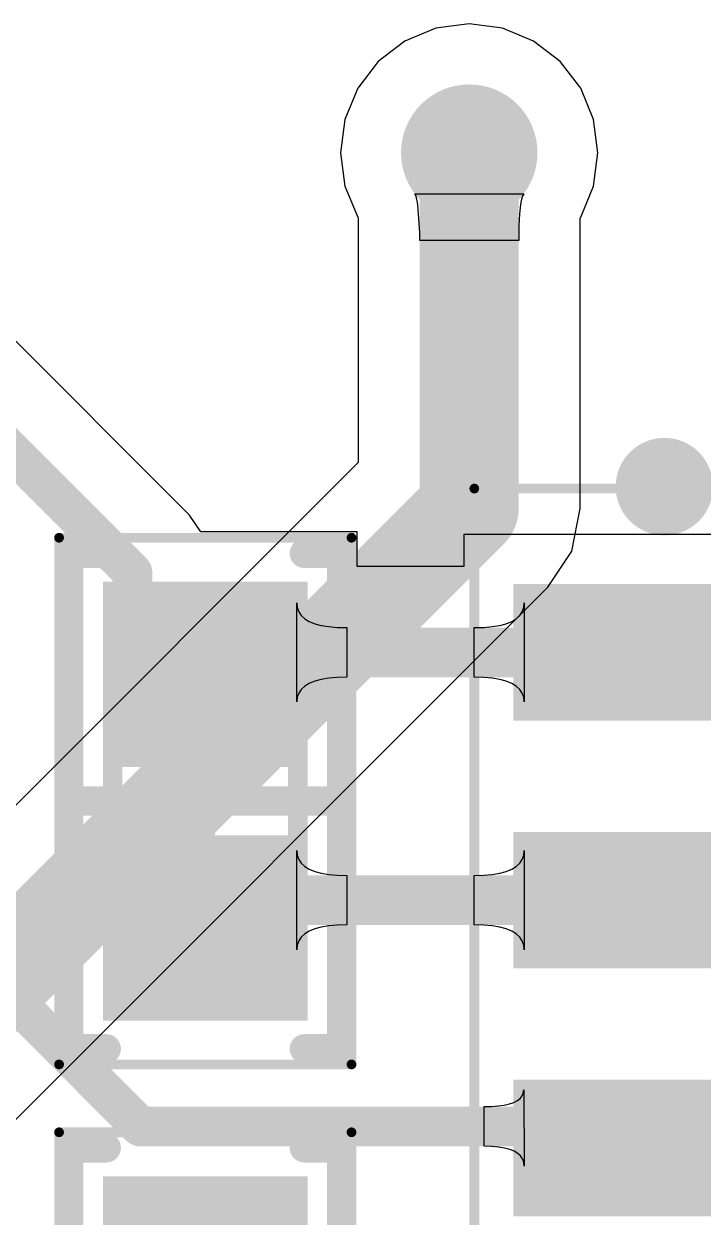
# Model space of a CAD drawing. Header units: inches. Extents: x -0.14 to 3.29, y -0.08 to 7.88.
# Drawn here: x 2.17 to 2.3072, y 1.597 to 1.8379 of the extents above; entities that cross this region are included whole.
import ezdxf

# ---------------------------------------------------------------- set-up
doc = ezdxf.new("R2010")
doc.units = ezdxf.units.IN
doc.header["$MEASUREMENT"] = 0
for name, color, linetype in [('Bottom Layer', 5, 'Continuous'), ('Top 3D Body', 56, 'Continuous'), ('Top Courtyard', 56, 'Continuous'), ('Top Layer', 1, 'Continuous'), ('Top Overlay', 2, 'Continuous'), ('Top Paste', 8, 'Continuous'), ('Top Solder', 216, 'Continuous'), ('Via Holes', 16, 'Continuous')]:
    doc.layers.add(name, color=color, linetype=linetype)

# ---------------------------------------------------------------- blocks, each defined once
blk = doc.blocks.new('34355DA5_B1DA_47C2_A88A_ECF82120A4F7_247')
at = {"layer": 'Top Layer'}
for points in [[(-0.13583, 0.13819), (-0.13583, 0.16181), (-0.07874, 0.16181), (-0.07874, 0.13819)], [(-0.13583, 0.08819), (-0.13583, 0.11181), (-0.07874, 0.11181), (-0.07874, 0.08819)], [(-0.13583, 0.03819), (-0.13583, 0.06181), (-0.07874, 0.06181), (-0.07874, 0.03819)]]:
    blk.add_hatch(color=1, dxfattribs=at).paths.add_polyline_path(points)
at = {"layer": 'Top Paste'}
for points in [[(-0.13583, 0.13819), (-0.13583, 0.16181), (-0.07874, 0.16181), (-0.07874, 0.13819)], [(-0.13583, 0.08819), (-0.13583, 0.11181), (-0.07874, 0.11181), (-0.07874, 0.08819)], [(-0.13583, 0.03819), (-0.13583, 0.06181), (-0.07874, 0.06181), (-0.07874, 0.03819)]]:
    blk.add_hatch(color=8, dxfattribs=at).paths.add_polyline_path(points)
at = {"layer": 'Top Solder'}
for points in [[(-0.1378, 0.13622), (-0.1378, 0.16378), (-0.07677, 0.16378), (-0.07677, 0.13622)], [(-0.1378, 0.08622), (-0.1378, 0.11378), (-0.07677, 0.11378), (-0.07677, 0.08622)], [(-0.1378, 0.03622), (-0.1378, 0.06378), (-0.07677, 0.06378), (-0.07677, 0.03622)]]:
    blk.add_hatch(color=216, dxfattribs=at).paths.add_polyline_path(points)
at = {"layer": 'Top Courtyard'}
for points in [[(-0.14567, -0.18307, 0.00197, 0.00197, 0), (-0.14567, 0.18307, 0.00197, 0.00197, 0)], [(-0.14567, 0.18307, 0.00197, 0.00197, 0), (0.14567, 0.18307, 0.00197, 0.00197, 0)]]:
    blk.add_lwpolyline(points, format="xyseb", dxfattribs=at)
blk.add_lwpolyline([(-0.14616, 0.18307, 0.000984, 0.000984, 1), (-0.14518, 0.18307, 0.000984, 0.000984, 1)], format="xyseb", close=True, dxfattribs=at)
blk.add_lwpolyline([(-0.14616, 0.18307, 0.000984, 0.000984, 1), (-0.14518, 0.18307, 0.000984, 0.000984, 1)], format="xyseb", close=True, dxfattribs=at)
at = {"layer": 'Top Overlay'}
for points in [[(-0.10236, 0.18346, 0.00984, 0.00984, 1), (-0.1122, 0.18346, 0.00984, 0.00984, 1)], [(-0.11467, 0.18346, 0.00492, 0.00492, 1), (-0.10974, 0.18346, 0.00492, 0.00492, 1)], [(-0.10482, 0.18346, 0.00492, 0.00492, 1), (-0.0999, 0.18346, 0.00492, 0.00492, 1)]]:
    blk.add_lwpolyline(points, format="xyseb", close=True, dxfattribs=at)
blk = doc.blocks.new('RES_0603_1608_294')
at = {"layer": 'Top Layer'}
for points in [[(-0.04232, -0.0187), (-0.04232, 0.0187), (-0.00886, 0.0187), (-0.00886, -0.0187)], [(0.00886, -0.0187), (0.00886, 0.0187), (0.04232, 0.0187), (0.04232, -0.0187)]]:
    blk.add_hatch(color=1, dxfattribs=at).paths.add_polyline_path(points)
at = {"layer": 'Top Paste'}
for points in [[(-0.04232, -0.0187), (-0.04232, 0.0187), (-0.00886, 0.0187), (-0.00886, -0.0187)], [(0.00886, -0.0187), (0.00886, 0.0187), (0.04232, 0.0187), (0.04232, -0.0187)]]:
    blk.add_hatch(color=8, dxfattribs=at).paths.add_polyline_path(points)
at = {"layer": 'Top Solder'}
for points in [[(-0.04429, -0.02067), (-0.04429, 0.02067), (-0.00689, 0.02067), (-0.00689, -0.02067)], [(0.00689, -0.02067), (0.00689, 0.02067), (0.04429, 0.02067), (0.04429, -0.02067)]]:
    blk.add_hatch(color=216, dxfattribs=at).paths.add_polyline_path(points)
at = {"layer": 'Top 3D Body'}
for points in [[(-0.03445, 0.0187, 0.00394, 0.00394, 0), (-0.03445, -0.0187, 0.00394, 0.00394, 0)], [(-0.03445, 0.0187, 0.00394, 0.00394, 0), (0.03445, 0.0187, 0.00394, 0.00394, 0)], [(0.03445, 0.0187, 0.00394, 0.00394, 0), (0.03445, -0.0187, 0.00394, 0.00394, 0)], [(-0.03445, -0.0187, 0.00394, 0.00394, 0), (0.03445, -0.0187, 0.00394, 0.00394, 0)]]:
    blk.add_lwpolyline(points, format="xyseb", dxfattribs=at)
for points in [[(-0.03543, 0.0187, 0.00197, 0.00197, 1), (-0.03347, 0.0187, 0.00197, 0.00197, 1)], [(-0.03543, 0.0187, 0.00197, 0.00197, 1), (-0.03347, 0.0187, 0.00197, 0.00197, 1)], [(0.03346, 0.0187, 0.00197, 0.00197, 1), (0.03543, 0.0187, 0.00197, 0.00197, 1)], [(0.03346, 0.0187, 0.00197, 0.00197, 1), (0.03543, 0.0187, 0.00197, 0.00197, 1)], [(-0.03543, -0.0187, 0.00197, 0.00197, 1), (-0.03347, -0.0187, 0.00197, 0.00197, 1)], [(-0.03543, -0.0187, 0.00197, 0.00197, 1), (-0.03347, -0.0187, 0.00197, 0.00197, 1)], [(0.03346, -0.0187, 0.00197, 0.00197, 1), (0.03543, -0.0187, 0.00197, 0.00197, 1)], [(0.03346, -0.0187, 0.00197, 0.00197, 1), (0.03543, -0.0187, 0.00197, 0.00197, 1)]]:
    blk.add_lwpolyline(points, format="xyseb", close=True, dxfattribs=at)
at = {"layer": 'Top Courtyard'}
for points in [[(-0.05315, 0.02953, 0.00197, 0.00197, 0), (-0.05315, -0.02953, 0.00197, 0.00197, 0)], [(-0.05315, 0.02953, 0.00197, 0.00197, 0), (0.05315, 0.02953, 0.00197, 0.00197, 0)], [(0.05315, 0.02953, 0.00197, 0.00197, 0), (0.05315, -0.02953, 0.00197, 0.00197, 0)], [(0, 0.0187, 0.00394, 0.00394, 0), (0, -0.0187, 0.00394, 0.00394, 0)], [(-0.0187, 0, 0.00394, 0.00394, 0), (0.0187, 0, 0.00394, 0.00394, 0)], [(-0.05315, -0.02953, 0.00197, 0.00197, 0), (0.05315, -0.02953, 0.00197, 0.00197, 0)]]:
    blk.add_lwpolyline(points, format="xyseb", dxfattribs=at)
for points in [[(-0.05364, 0.02953, 0.000984, 0.000984, 1), (-0.05266, 0.02953, 0.000984, 0.000984, 1)], [(-0.05364, 0.02953, 0.000984, 0.000984, 1), (-0.05266, 0.02953, 0.000984, 0.000984, 1)], [(0.05266, 0.02953, 0.000984, 0.000984, 1), (0.05364, 0.02953, 0.000984, 0.000984, 1)], [(0.05266, 0.02953, 0.000984, 0.000984, 1), (0.05364, 0.02953, 0.000984, 0.000984, 1)], [(-0.00098, 0.0187, 0.00197, 0.00197, 1), (0.00098, 0.0187, 0.00197, 0.00197, 1)], [(-0.01969, 0, 0.00197, 0.00197, 1), (-0.01772, 0, 0.00197, 0.00197, 1)], [(0.01772, 0, 0.00197, 0.00197, 1), (0.01968, 0, 0.00197, 0.00197, 1)], [(-0.00098, -0.0187, 0.00197, 0.00197, 1), (0.00098, -0.0187, 0.00197, 0.00197, 1)], [(-0.05364, -0.02953, 0.000984, 0.000984, 1), (-0.05266, -0.02953, 0.000984, 0.000984, 1)], [(-0.05364, -0.02953, 0.000984, 0.000984, 1), (-0.05266, -0.02953, 0.000984, 0.000984, 1)], [(0.05266, -0.02953, 0.000984, 0.000984, 1), (0.05364, -0.02953, 0.000984, 0.000984, 1)], [(0.05266, -0.02953, 0.000984, 0.000984, 1), (0.05364, -0.02953, 0.000984, 0.000984, 1)]]:
    blk.add_lwpolyline(points, format="xyseb", close=True, dxfattribs=at)
at = {"layer": 'Top Overlay'}
for points in [[(-0.05, 0.02756, 0.00591, 0.00591, 0), (-0.05, 0.02, 0.00591, 0.00591, 0)], [(-0.05, 0.02756, 0.00591, 0.00591, 0), (0.05, 0.02756, 0.00591, 0.00591, 0)], [(0, 0.02756, 0.00591, 0.00591, 0), (0, -0.02756, 0.00591, 0.00591, 0)], [(0.05, 0.02756, 0.00591, 0.00591, 0), (0.05, 0.02, 0.00591, 0.00591, 0)], [(-0.05, -0.02, 0.00591, 0.00591, 0), (-0.05, -0.02756, 0.00591, 0.00591, 0)], [(0.05, -0.02, 0.00591, 0.00591, 0), (0.05, -0.02756, 0.00591, 0.00591, 0)], [(-0.05, -0.02756, 0.00591, 0.00591, 0), (0.05, -0.02756, 0.00591, 0.00591, 0)]]:
    blk.add_lwpolyline(points, format="xyseb", dxfattribs=at)
for points in [[(-0.05148, 0.02756, 0.00295, 0.00295, 1), (-0.04852, 0.02756, 0.00295, 0.00295, 1)], [(-0.05148, 0.02756, 0.00295, 0.00295, 1), (-0.04852, 0.02756, 0.00295, 0.00295, 1)], [(-0.00148, 0.02756, 0.00295, 0.00295, 1), (0.00148, 0.02756, 0.00295, 0.00295, 1)], [(0.04852, 0.02756, 0.00295, 0.00295, 1), (0.05148, 0.02756, 0.00295, 0.00295, 1)], [(0.04852, 0.02756, 0.00295, 0.00295, 1), (0.05148, 0.02756, 0.00295, 0.00295, 1)], [(-0.05148, 0.02, 0.00295, 0.00295, 1), (-0.04852, 0.02, 0.00295, 0.00295, 1)], [(0.04852, 0.02, 0.00295, 0.00295, 1), (0.05148, 0.02, 0.00295, 0.00295, 1)], [(-0.05148, -0.02, 0.00295, 0.00295, 1), (-0.04852, -0.02, 0.00295, 0.00295, 1)], [(0.04852, -0.02, 0.00295, 0.00295, 1), (0.05148, -0.02, 0.00295, 0.00295, 1)], [(-0.05148, -0.02756, 0.00295, 0.00295, 1), (-0.04852, -0.02756, 0.00295, 0.00295, 1)], [(-0.05148, -0.02756, 0.00295, 0.00295, 1), (-0.04852, -0.02756, 0.00295, 0.00295, 1)], [(-0.00148, -0.02756, 0.00295, 0.00295, 1), (0.00148, -0.02756, 0.00295, 0.00295, 1)], [(0.04852, -0.02756, 0.00295, 0.00295, 1), (0.05148, -0.02756, 0.00295, 0.00295, 1)], [(0.04852, -0.02756, 0.00295, 0.00295, 1), (0.05148, -0.02756, 0.00295, 0.00295, 1)]]:
    blk.add_lwpolyline(points, format="xyseb", close=True, dxfattribs=at)
blk = doc.blocks.new('RES_0603_1608_296')
at = {"layer": 'Top Layer'}
for points in [[(-0.04232, -0.0187), (-0.04232, 0.0187), (-0.00886, 0.0187), (-0.00886, -0.0187)], [(0.00886, -0.0187), (0.00886, 0.0187), (0.04232, 0.0187), (0.04232, -0.0187)]]:
    blk.add_hatch(color=1, dxfattribs=at).paths.add_polyline_path(points)
at = {"layer": 'Top Paste'}
for points in [[(-0.04232, -0.0187), (-0.04232, 0.0187), (-0.00886, 0.0187), (-0.00886, -0.0187)], [(0.00886, -0.0187), (0.00886, 0.0187), (0.04232, 0.0187), (0.04232, -0.0187)]]:
    blk.add_hatch(color=8, dxfattribs=at).paths.add_polyline_path(points)
at = {"layer": 'Top Solder'}
for points in [[(-0.04429, -0.02067), (-0.04429, 0.02067), (-0.00689, 0.02067), (-0.00689, -0.02067)], [(0.00689, -0.02067), (0.00689, 0.02067), (0.04429, 0.02067), (0.04429, -0.02067)]]:
    blk.add_hatch(color=216, dxfattribs=at).paths.add_polyline_path(points)
at = {"layer": 'Top 3D Body'}
for points in [[(-0.03445, 0.0187, 0.00394, 0.00394, 0), (-0.03445, -0.0187, 0.00394, 0.00394, 0)], [(-0.03445, 0.0187, 0.00394, 0.00394, 0), (0.03445, 0.0187, 0.00394, 0.00394, 0)], [(0.03445, 0.0187, 0.00394, 0.00394, 0), (0.03445, -0.0187, 0.00394, 0.00394, 0)], [(-0.03445, -0.0187, 0.00394, 0.00394, 0), (0.03445, -0.0187, 0.00394, 0.00394, 0)]]:
    blk.add_lwpolyline(points, format="xyseb", dxfattribs=at)
for points in [[(-0.03543, 0.0187, 0.00197, 0.00197, 1), (-0.03347, 0.0187, 0.00197, 0.00197, 1)], [(-0.03543, 0.0187, 0.00197, 0.00197, 1), (-0.03347, 0.0187, 0.00197, 0.00197, 1)], [(0.03346, 0.0187, 0.00197, 0.00197, 1), (0.03543, 0.0187, 0.00197, 0.00197, 1)], [(0.03346, 0.0187, 0.00197, 0.00197, 1), (0.03543, 0.0187, 0.00197, 0.00197, 1)], [(-0.03543, -0.0187, 0.00197, 0.00197, 1), (-0.03347, -0.0187, 0.00197, 0.00197, 1)], [(-0.03543, -0.0187, 0.00197, 0.00197, 1), (-0.03347, -0.0187, 0.00197, 0.00197, 1)], [(0.03346, -0.0187, 0.00197, 0.00197, 1), (0.03543, -0.0187, 0.00197, 0.00197, 1)], [(0.03346, -0.0187, 0.00197, 0.00197, 1), (0.03543, -0.0187, 0.00197, 0.00197, 1)]]:
    blk.add_lwpolyline(points, format="xyseb", close=True, dxfattribs=at)
at = {"layer": 'Top Courtyard'}
for points in [[(-0.05315, 0.02953, 0.00197, 0.00197, 0), (-0.05315, -0.02953, 0.00197, 0.00197, 0)], [(-0.05315, 0.02953, 0.00197, 0.00197, 0), (0.05315, 0.02953, 0.00197, 0.00197, 0)], [(0.05315, 0.02953, 0.00197, 0.00197, 0), (0.05315, -0.02953, 0.00197, 0.00197, 0)], [(0, 0.0187, 0.00394, 0.00394, 0), (0, -0.0187, 0.00394, 0.00394, 0)], [(-0.0187, 0, 0.00394, 0.00394, 0), (0.0187, 0, 0.00394, 0.00394, 0)], [(-0.05315, -0.02953, 0.00197, 0.00197, 0), (0.05315, -0.02953, 0.00197, 0.00197, 0)]]:
    blk.add_lwpolyline(points, format="xyseb", dxfattribs=at)
for points in [[(-0.05364, 0.02953, 0.000984, 0.000984, 1), (-0.05266, 0.02953, 0.000984, 0.000984, 1)], [(-0.05364, 0.02953, 0.000984, 0.000984, 1), (-0.05266, 0.02953, 0.000984, 0.000984, 1)], [(0.05266, 0.02953, 0.000984, 0.000984, 1), (0.05364, 0.02953, 0.000984, 0.000984, 1)], [(0.05266, 0.02953, 0.000984, 0.000984, 1), (0.05364, 0.02953, 0.000984, 0.000984, 1)], [(-0.00098, 0.0187, 0.00197, 0.00197, 1), (0.00098, 0.0187, 0.00197, 0.00197, 1)], [(-0.01969, 0, 0.00197, 0.00197, 1), (-0.01772, 0, 0.00197, 0.00197, 1)], [(0.01772, 0, 0.00197, 0.00197, 1), (0.01968, 0, 0.00197, 0.00197, 1)], [(-0.00098, -0.0187, 0.00197, 0.00197, 1), (0.00098, -0.0187, 0.00197, 0.00197, 1)], [(-0.05364, -0.02953, 0.000984, 0.000984, 1), (-0.05266, -0.02953, 0.000984, 0.000984, 1)], [(-0.05364, -0.02953, 0.000984, 0.000984, 1), (-0.05266, -0.02953, 0.000984, 0.000984, 1)], [(0.05266, -0.02953, 0.000984, 0.000984, 1), (0.05364, -0.02953, 0.000984, 0.000984, 1)], [(0.05266, -0.02953, 0.000984, 0.000984, 1), (0.05364, -0.02953, 0.000984, 0.000984, 1)]]:
    blk.add_lwpolyline(points, format="xyseb", close=True, dxfattribs=at)
at = {"layer": 'Top Overlay'}
for points in [[(-0.05, 0.02756, 0.00591, 0.00591, 0), (-0.05, 0.02, 0.00591, 0.00591, 0)], [(-0.05, 0.02756, 0.00591, 0.00591, 0), (0.05, 0.02756, 0.00591, 0.00591, 0)], [(0, 0.02756, 0.00591, 0.00591, 0), (0, -0.02756, 0.00591, 0.00591, 0)], [(0.05, 0.02756, 0.00591, 0.00591, 0), (0.05, 0.02, 0.00591, 0.00591, 0)], [(-0.05, -0.02, 0.00591, 0.00591, 0), (-0.05, -0.02756, 0.00591, 0.00591, 0)], [(0.05, -0.02, 0.00591, 0.00591, 0), (0.05, -0.02756, 0.00591, 0.00591, 0)], [(-0.05, -0.02756, 0.00591, 0.00591, 0), (0.05, -0.02756, 0.00591, 0.00591, 0)]]:
    blk.add_lwpolyline(points, format="xyseb", dxfattribs=at)
for points in [[(-0.05148, 0.02756, 0.00295, 0.00295, 1), (-0.04852, 0.02756, 0.00295, 0.00295, 1)], [(-0.05148, 0.02756, 0.00295, 0.00295, 1), (-0.04852, 0.02756, 0.00295, 0.00295, 1)], [(-0.00148, 0.02756, 0.00295, 0.00295, 1), (0.00148, 0.02756, 0.00295, 0.00295, 1)], [(0.04852, 0.02756, 0.00295, 0.00295, 1), (0.05148, 0.02756, 0.00295, 0.00295, 1)], [(0.04852, 0.02756, 0.00295, 0.00295, 1), (0.05148, 0.02756, 0.00295, 0.00295, 1)], [(-0.05148, 0.02, 0.00295, 0.00295, 1), (-0.04852, 0.02, 0.00295, 0.00295, 1)], [(0.04852, 0.02, 0.00295, 0.00295, 1), (0.05148, 0.02, 0.00295, 0.00295, 1)], [(-0.05148, -0.02, 0.00295, 0.00295, 1), (-0.04852, -0.02, 0.00295, 0.00295, 1)], [(0.04852, -0.02, 0.00295, 0.00295, 1), (0.05148, -0.02, 0.00295, 0.00295, 1)], [(-0.05148, -0.02756, 0.00295, 0.00295, 1), (-0.04852, -0.02756, 0.00295, 0.00295, 1)], [(-0.05148, -0.02756, 0.00295, 0.00295, 1), (-0.04852, -0.02756, 0.00295, 0.00295, 1)], [(-0.00148, -0.02756, 0.00295, 0.00295, 1), (0.00148, -0.02756, 0.00295, 0.00295, 1)], [(0.04852, -0.02756, 0.00295, 0.00295, 1), (0.05148, -0.02756, 0.00295, 0.00295, 1)], [(0.04852, -0.02756, 0.00295, 0.00295, 1), (0.05148, -0.02756, 0.00295, 0.00295, 1)]]:
    blk.add_lwpolyline(points, format="xyseb", close=True, dxfattribs=at)

msp = doc.modelspace()

# ---------------------------------------------------------------- hatches: boundary and pattern name
at = {"layer": 'Bottom Layer'}
h = msp.add_hatch(color=5, dxfattribs=at)
edge = h.paths.add_edge_path()
edge.add_arc((2.26, 1.81188), 0.01378, 0, 360)
at = {"layer": 'Top Layer'}
h = msp.add_hatch(color=1, dxfattribs=at)
edge = h.paths.add_edge_path()
edge.add_arc((2.26, 1.81188), 0.01378, 0, 360)
at = {"layer": 'Via Holes'}
h = msp.add_hatch(color=7, dxfattribs=at)
edge = h.paths.add_edge_path()
edge.add_arc((2.26, 1.81188), 0.00689, 0, 360)

# ---------------------------------------------------------------- linework, layer by layer
at = {"layer": 'Bottom Layer'}
for p, q in [((2.26, 1.83788), (2.25327, 1.837)), ((2.26673, 1.837), (2.26, 1.83788)), ((2.25327, 1.837), (2.247, 1.8344)), ((2.273, 1.8344), (2.26673, 1.837)), ((2.247, 1.8344), (2.24161, 1.83027)), ((2.27839, 1.83027), (2.273, 1.8344)), ((2.24161, 1.83027), (2.23748, 1.82488)), ((2.28252, 1.82488), (2.27839, 1.83027)), ((2.23748, 1.82488), (2.23488, 1.81861)), ((2.28512, 1.81861), (2.28252, 1.82488)), ((2.23488, 1.81861), (2.234, 1.81188)), ((2.286, 1.81188), (2.28512, 1.81861)), ((2.234, 1.81188), (2.23488, 1.80515)), ((2.28512, 1.80515), (2.286, 1.81188)), ((2.23488, 1.80515), (2.23748, 1.79888)), ((2.28252, 1.79888), (2.28512, 1.80515)), ((2.24918, 1.80327), (2.24898, 1.8036)), ((2.24898, 1.8036), (2.27102, 1.8036)), ((2.24935, 1.80279), (2.24918, 1.80327)), ((2.2495, 1.80218), (2.24935, 1.80279)), ((2.24963, 1.80144), (2.2495, 1.80218)), ((2.2705, 1.80218), (2.27037, 1.80144)), ((2.27065, 1.80279), (2.2705, 1.80218)), ((2.27082, 1.80327), (2.27065, 1.80279)), ((2.27102, 1.8036), (2.27082, 1.80327)), ((2.24999, 1.79569), (2.24963, 1.80144)), ((2.27016, 1.79954), (2.27004, 1.79711)), ((2.27037, 1.80144), (2.27016, 1.79954)), ((2.23748, 1.79888), (2.23757, 1.79876)), ((2.23757, 1.79876), (2.23757, 1.74936)), ((2.27004, 1.79711), (2.27, 1.79413)), ((2.28243, 1.79876), (2.28252, 1.79888)), ((2.28243, 1.74007), (2.28243, 1.79876)), ((2.25, 1.79413), (2.24999, 1.79569)), ((2.27, 1.79413), (2.25, 1.79413)), ((2.23757, 1.74936), (2.13433, 1.64612)), ((2.28072, 1.73149), (2.28243, 1.74007)), ((2.27586, 1.72421), (2.28072, 1.73149)), ((2.15948, 1.60783), (2.27586, 1.72421))]:
    msp.add_line(p, q, dxfattribs=at)
for points in [[(2.26, 1.74007, 0.02, 0.02, 0), (2.26, 1.81188, 0.02, 0.02, 0)], [(2.14362, 1.62369, 0.02, 0.02, 0), (2.26, 1.74007, 0.02, 0.02, 0)]]:
    msp.add_lwpolyline(points, format="xyseb", dxfattribs=at)
for points in [[(2.255, 1.81188, 0.01, 0.01, 1), (2.265, 1.81188, 0.01, 0.01, 1)], [(2.255, 1.74007, 0.01, 0.01, 1), (2.265, 1.74007, 0.01, 0.01, 1)], [(2.255, 1.74007, 0.01, 0.01, 1), (2.265, 1.74007, 0.01, 0.01, 1)]]:
    msp.add_lwpolyline(points, format="xyseb", close=True, dxfattribs=at)
at = {"layer": 'Top Layer'}
for p, q in [((2.20353, 1.73871), (2.15697, 1.78527)), ((2.20577, 1.73535), (2.20353, 1.73871)), ((2.23739, 1.73535), (2.20577, 1.73535)), ((2.23739, 1.72836), (2.23739, 1.73535)), ((2.33995, 1.73484), (2.25887, 1.73484)), ((2.25887, 1.73484), (2.25887, 1.72836)), ((2.25887, 1.72836), (2.23739, 1.72836)), ((2.22515, 1.70102), (2.22515, 1.72102)), ((2.22515, 1.72102), (2.22526, 1.72007)), ((2.22526, 1.72007), (2.22556, 1.71922)), ((2.2707, 1.71922), (2.27101, 1.72007)), ((2.27101, 1.72007), (2.27111, 1.72102)), ((2.27111, 1.72102), (2.27111, 1.70102)), ((2.22556, 1.71922), (2.22607, 1.71847)), ((2.22607, 1.71847), (2.22677, 1.71782)), ((2.22677, 1.71782), (2.22768, 1.71727)), ((2.22768, 1.71727), (2.2288, 1.71682)), ((2.26746, 1.71682), (2.26858, 1.71727)), ((2.26858, 1.71727), (2.26949, 1.71782)), ((2.26949, 1.71782), (2.2702, 1.71847)), ((2.2702, 1.71847), (2.2707, 1.71922)), ((2.2288, 1.71682), (2.23011, 1.71647)), ((2.23011, 1.71647), (2.23163, 1.71622)), ((2.23163, 1.71622), (2.23335, 1.71607)), ((2.23335, 1.71607), (2.23527, 1.71602)), ((2.23527, 1.71602), (2.23527, 1.70602)), ((2.26099, 1.71602), (2.26291, 1.71607)), ((2.26099, 1.70602), (2.26099, 1.71602)), ((2.26291, 1.71607), (2.26463, 1.71622)), ((2.26463, 1.71622), (2.26615, 1.71647)), ((2.26615, 1.71647), (2.26746, 1.71682)), ((2.2288, 1.70522), (2.22768, 1.70477)), ((2.23011, 1.70557), (2.2288, 1.70522)), ((2.23163, 1.70582), (2.23011, 1.70557)), ((2.23335, 1.70597), (2.23163, 1.70582)), ((2.23527, 1.70602), (2.23335, 1.70597)), ((2.26291, 1.70597), (2.26099, 1.70602)), ((2.26463, 1.70582), (2.26291, 1.70597)), ((2.26615, 1.70557), (2.26463, 1.70582)), ((2.26746, 1.70522), (2.26615, 1.70557)), ((2.26858, 1.70477), (2.26746, 1.70522)), ((2.22556, 1.70282), (2.22526, 1.70197)), ((2.22607, 1.70357), (2.22556, 1.70282)), ((2.22677, 1.70422), (2.22607, 1.70357)), ((2.22768, 1.70477), (2.22677, 1.70422)), ((2.26949, 1.70422), (2.26858, 1.70477)), ((2.2702, 1.70357), (2.26949, 1.70422)), ((2.2707, 1.70282), (2.2702, 1.70357)), ((2.27101, 1.70197), (2.2707, 1.70282)), ((2.22526, 1.70197), (2.22515, 1.70102)), ((2.27111, 1.70102), (2.27101, 1.70197)), ((2.22515, 1.65102), (2.22515, 1.67102)), ((2.22515, 1.67102), (2.22526, 1.67007)), ((2.22526, 1.67007), (2.22556, 1.66922)), ((2.22556, 1.66922), (2.22607, 1.66847)), ((2.2702, 1.66847), (2.2707, 1.66922)), ((2.2707, 1.66922), (2.27101, 1.67007)), ((2.27101, 1.67007), (2.27111, 1.67102)), ((2.27111, 1.67102), (2.27111, 1.65102)), ((2.22607, 1.66847), (2.22677, 1.66782)), ((2.22677, 1.66782), (2.22768, 1.66727)), ((2.22768, 1.66727), (2.2288, 1.66682)), ((2.2288, 1.66682), (2.23011, 1.66647)), ((2.26615, 1.66647), (2.26746, 1.66682)), ((2.26746, 1.66682), (2.26858, 1.66727)), ((2.26858, 1.66727), (2.26949, 1.66782)), ((2.26949, 1.66782), (2.2702, 1.66847)), ((2.23011, 1.66647), (2.23163, 1.66622)), ((2.23163, 1.66622), (2.23335, 1.66607)), ((2.23335, 1.66607), (2.23527, 1.66602)), ((2.23527, 1.66602), (2.23527, 1.65602)), ((2.26099, 1.66602), (2.26291, 1.66607)), ((2.26099, 1.65602), (2.26099, 1.66602)), ((2.26291, 1.66607), (2.26463, 1.66622)), ((2.26463, 1.66622), (2.26615, 1.66647)), ((2.22768, 1.65477), (2.22677, 1.65422)), ((2.2288, 1.65522), (2.22768, 1.65477)), ((2.23011, 1.65557), (2.2288, 1.65522)), ((2.23163, 1.65582), (2.23011, 1.65557)), ((2.23335, 1.65597), (2.23163, 1.65582)), ((2.23527, 1.65602), (2.23335, 1.65597)), ((2.26291, 1.65597), (2.26099, 1.65602)), ((2.26463, 1.65582), (2.26291, 1.65597)), ((2.26615, 1.65557), (2.26463, 1.65582)), ((2.26746, 1.65522), (2.26615, 1.65557)), ((2.26858, 1.65477), (2.26746, 1.65522)), ((2.26949, 1.65422), (2.26858, 1.65477)), ((2.22556, 1.65282), (2.22526, 1.65197)), ((2.22607, 1.65357), (2.22556, 1.65282)), ((2.22677, 1.65422), (2.22607, 1.65357)), ((2.2702, 1.65357), (2.26949, 1.65422)), ((2.2707, 1.65282), (2.2702, 1.65357)), ((2.27101, 1.65197), (2.2707, 1.65282)), ((2.22526, 1.65197), (2.22515, 1.65102)), ((2.27111, 1.65102), (2.27101, 1.65197)), ((2.26971, 1.62056), (2.27027, 1.621)), ((2.27027, 1.621), (2.27067, 1.6215)), ((2.27067, 1.6215), (2.27091, 1.62207)), ((2.27091, 1.62207), (2.27099, 1.62272)), ((2.27099, 1.62272), (2.27111, 1.60735)), ((2.26299, 1.61935), (2.26451, 1.61938)), ((2.26299, 1.61135), (2.26299, 1.61935)), ((2.26451, 1.61938), (2.26707, 1.61965)), ((2.26707, 1.61965), (2.26811, 1.61989)), ((2.26811, 1.61989), (2.26899, 1.62019)), ((2.26899, 1.62019), (2.26971, 1.62056)), ((2.26452, 1.61131), (2.26299, 1.61135)), ((2.2659, 1.61119), (2.26452, 1.61131)), ((2.26711, 1.61099), (2.2659, 1.61119)), ((2.26817, 1.61071), (2.26711, 1.61099)), ((2.26906, 1.61035), (2.26817, 1.61071)), ((2.26979, 1.60991), (2.26906, 1.61035)), ((2.27036, 1.60939), (2.26979, 1.60991)), ((2.27077, 1.60879), (2.27036, 1.60939)), ((2.27102, 1.60811), (2.27077, 1.60879)), ((2.27111, 1.60735), (2.27102, 1.60811))]:
    msp.add_line(p, q, dxfattribs=at)
for points in [[(2.14543, 1.77373, 0.008, 0.008, 0), (2.19199, 1.72717, 0.008, 0.008, 0)], [(2.19199, 1.71935, 0.008, 0.008, 0), (2.19199, 1.72717, 0.008, 0.008, 0)], [(2.19199, 1.71935, 0.008, 0.008, 0), (2.20473, 1.70661, 0.008, 0.008, 0)], [(2.20669, 1.70661, 0.01, 0.01, 0), (2.2111, 1.71102, 0.01, 0.01, 0)], [(2.2111, 1.71102, 0.01, 0.01, 0), (2.29941, 1.71102, 0.01, 0.01, 0)], [(2.20473, 1.70661, 0.008, 0.008, 0), (2.20669, 1.70661, 0.008, 0.008, 0)], [(2.20669, 1.65543, 0.01, 0.01, 0), (2.21228, 1.66102, 0.01, 0.01, 0)], [(2.21228, 1.66102, 0.01, 0.01, 0), (2.29941, 1.66102, 0.01, 0.01, 0)], [(2.29941, 1.66102, 0.008, 0.008, 0), (2.32427, 1.66102, 0.008, 0.008, 0)], [(2.15446, 1.65441, 0.008, 0.008, 0), (2.19352, 1.61535, 0.008, 0.008, 0)], [(2.19352, 1.61535, 0.008, 0.008, 0), (2.29509, 1.61535, 0.008, 0.008, 0)], [(2.29509, 1.61535, 0.008, 0.008, 0), (2.29941, 1.61102, 0.008, 0.008, 0)]]:
    msp.add_lwpolyline(points, format="xyseb", dxfattribs=at)
for points in [[(2.18999, 1.72717, 0.004, 0.004, 1), (2.19399, 1.72717, 0.004, 0.004, 1)], [(2.18999, 1.72717, 0.004, 0.004, 1), (2.19399, 1.72717, 0.004, 0.004, 1)], [(2.18999, 1.71935, 0.004, 0.004, 1), (2.19399, 1.71935, 0.004, 0.004, 1)], [(2.18999, 1.71935, 0.004, 0.004, 1), (2.19399, 1.71935, 0.004, 0.004, 1)], [(2.2086, 1.71102, 0.005, 0.005, 1), (2.2136, 1.71102, 0.005, 0.005, 1)], [(2.2086, 1.71102, 0.005, 0.005, 1), (2.2136, 1.71102, 0.005, 0.005, 1)], [(2.29691, 1.71102, 0.005, 0.005, 1), (2.30191, 1.71102, 0.005, 0.005, 1)], [(2.20273, 1.70661, 0.004, 0.004, 1), (2.20673, 1.70661, 0.004, 0.004, 1)], [(2.20273, 1.70661, 0.004, 0.004, 1), (2.20673, 1.70661, 0.004, 0.004, 1)], [(2.20419, 1.70661, 0.005, 0.005, 1), (2.20919, 1.70661, 0.005, 0.005, 1)], [(2.20469, 1.70661, 0.004, 0.004, 1), (2.20869, 1.70661, 0.004, 0.004, 1)], [(2.20978, 1.66102, 0.005, 0.005, 1), (2.21478, 1.66102, 0.005, 0.005, 1)], [(2.20978, 1.66102, 0.005, 0.005, 1), (2.21478, 1.66102, 0.005, 0.005, 1)], [(2.29691, 1.66102, 0.005, 0.005, 1), (2.30191, 1.66102, 0.005, 0.005, 1)], [(2.29741, 1.66102, 0.004, 0.004, 1), (2.30141, 1.66102, 0.004, 0.004, 1)], [(2.20419, 1.65543, 0.005, 0.005, 1), (2.20919, 1.65543, 0.005, 0.005, 1)], [(2.19152, 1.61535, 0.004, 0.004, 1), (2.19552, 1.61535, 0.004, 0.004, 1)], [(2.19152, 1.61535, 0.004, 0.004, 1), (2.19552, 1.61535, 0.004, 0.004, 1)], [(2.29309, 1.61535, 0.004, 0.004, 1), (2.29709, 1.61535, 0.004, 0.004, 1)], [(2.29309, 1.61535, 0.004, 0.004, 1), (2.29709, 1.61535, 0.004, 0.004, 1)], [(2.29741, 1.61102, 0.004, 0.004, 1), (2.30141, 1.61102, 0.004, 0.004, 1)]]:
    msp.add_lwpolyline(points, format="xyseb", close=True, dxfattribs=at)

# ---------------------------------------------------------------- block references
msp.add_blockref('34355DA5_B1DA_47C2_A88A_ECF82120A4F7_247', (2.40669, 1.56102))
at = {"rotation": 90}
for name, p in [('RES_0603_1608_294', (2.20669, 1.68102)), ('RES_0603_1608_296', (2.20669, 1.56102))]:
    msp.add_blockref(name, p, dxfattribs=at)

doc.saveas('drawing.dxf')
